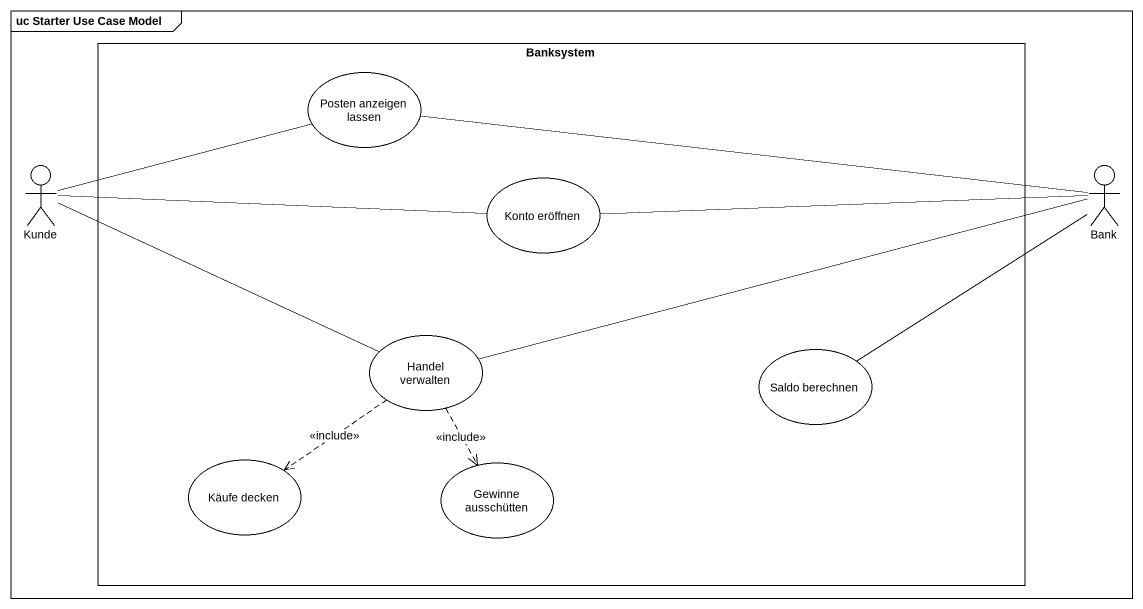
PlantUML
@startuml
mainframe uc Starter Use Case Model
rectangle Banksystem {
  usecase "Posten anzeigen lassen" as Posten_anzeigen_lassen
  usecase "Konto eröffnen" as Konto_eröffnen
  usecase "Handel verwalten" as Handel_verwalten
  usecase "Saldo berechnen" as Saldo_berechnen
  usecase "Käufe decken" as Käufe_decken
  usecase "Gewinne ausschütten" as Gewinne_ausschütten
}
actor Kunde
actor Bank
Kunde -right- Posten_anzeigen_lassen
Kunde -right- Konto_eröffnen
Kunde -right- Handel_verwalten
Bank -left- Posten_anzeigen_lassen
Bank -left- Handel_verwalten
Konto_eröffnen -right- Bank
Handel_verwalten ..> Käufe_decken : <<include>>
Handel_verwalten ..> Gewinne_ausschütten : <<include>>
Saldo_berechnen -right- Bank
@enduml
